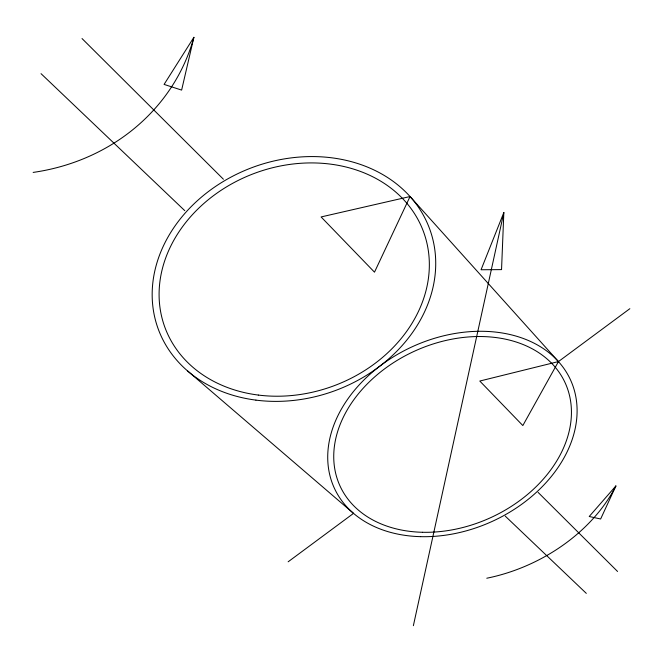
<?xml version="1.0" encoding="UTF-8"?>
<svg xmlns="http://www.w3.org/2000/svg" width="663" height="663" viewBox="0 0 663 663"><rect width="100%" height="100%" fill="white"/><g stroke="black" fill="none" stroke-linecap="round" stroke-linejoin="round"><path stroke-width="0.99" d="M503.839 212.508L501.543 269.617L481.056 269.758L503.839 212.508L413.372 625.681M193.878 37.319L181.629 90.093L164.084 84.416L193.878 37.319A208.223 190.936 14.8 0 1 33.15 172.413M615.894 485.954L600.637 518.996L589.216 516.494L615.894 485.954A147.866 106.577 -25.2 0 1 486.775 578.227M410.049 196.53L374.496 272.17L321.091 216.942L410.049 196.53L558.453 361.575L522.834 425.555L479.788 381.043L558.453 361.575L629.85 308.693M288.148 561.801L353.536 513.369L187.762 371.089M41.04 73.668L184.762 210.652M505.247 516.112L586.307 593.368M82.03 38.553L223.414 179.242M538.099 492.385L617.56 571.465M255.918 400.12A144.642 119 -20.4 0 0 431.24 233.6A144.642 119 -20.4 0 0 194.69 203.193A144.642 119 -20.4 0 0 255.918 400.12M420.615 536.657A129.898 96.044 -24.6 0 0 572.699 385.244A129.898 96.044 -24.6 0 0 363.896 379.998A129.898 96.044 -24.6 0 0 420.615 536.657M258.321 395.065A137.871 113.414 -20.4 0 0 424.983 236.02A137.871 113.414 -20.4 0 0 199.348 207.602A137.871 113.414 -20.4 0 0 258.321 395.065M422.563 532.281A123.824 91.544 -24.6 0 0 567.172 387.747A123.824 91.544 -24.6 0 0 368.006 383.173A123.824 91.544 -24.6 0 0 422.563 532.281"/></g></svg>
